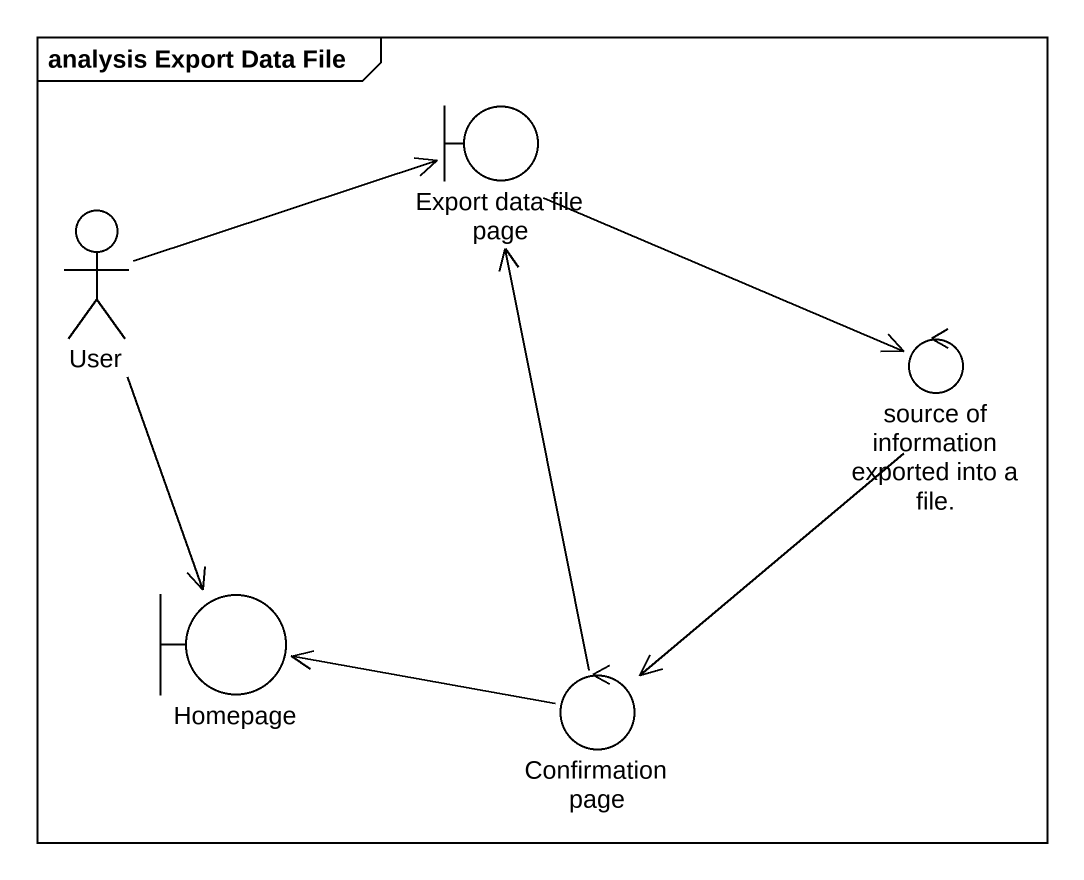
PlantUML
@startuml
mainframe analysis Export Data File
boundary "Export data file page" as Export_data_file_page
actor User
control "source of information exported into a file." as source_of_information
boundary Homepage
control "Confirmation page" as Confirmation_page
Export_data_file_page -right-> source_of_information
User -right-> Export_data_file_page
User --> Homepage
source_of_information --> Confirmation_page
Confirmation_page -up-> Export_data_file_page
Confirmation_page -left-> Homepage
@enduml
